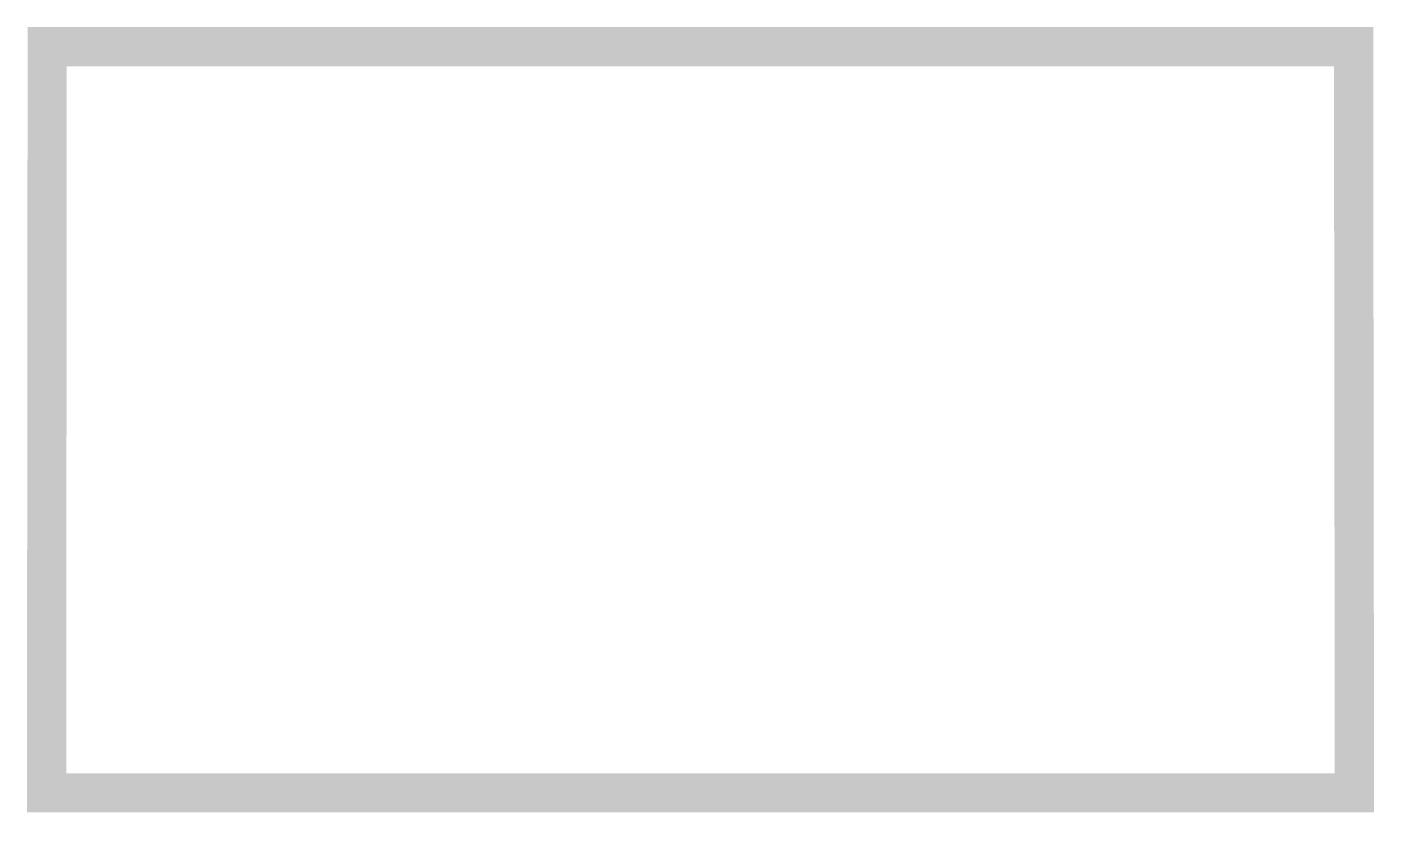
# Model space of a CAD drawing. Extents: x -0.1 to 7.11, y -0.21 to 4.1.
import ezdxf

# ---------------------------------------------------------------- set-up
doc = ezdxf.new("R2010")
doc.units = 0
doc.header["$MEASUREMENT"] = 0
doc.layers.get('0').update_dxf_attribs({"linetype": 'CONTINUOUS'})

msp = doc.modelspace()

# ---------------------------------------------------------------- linework, layer by layer
for points, const_width in [([(0, 0), (7, 0), (6.9955, 3.9936), (0.0035, 3.9936), (0, -0.105)], 0.21), ([(0, 0), (0, 4)], 0.0003)]:
    msp.add_lwpolyline(points, dxfattribs=dict(const_width=const_width))

doc.saveas('drawing.dxf')
